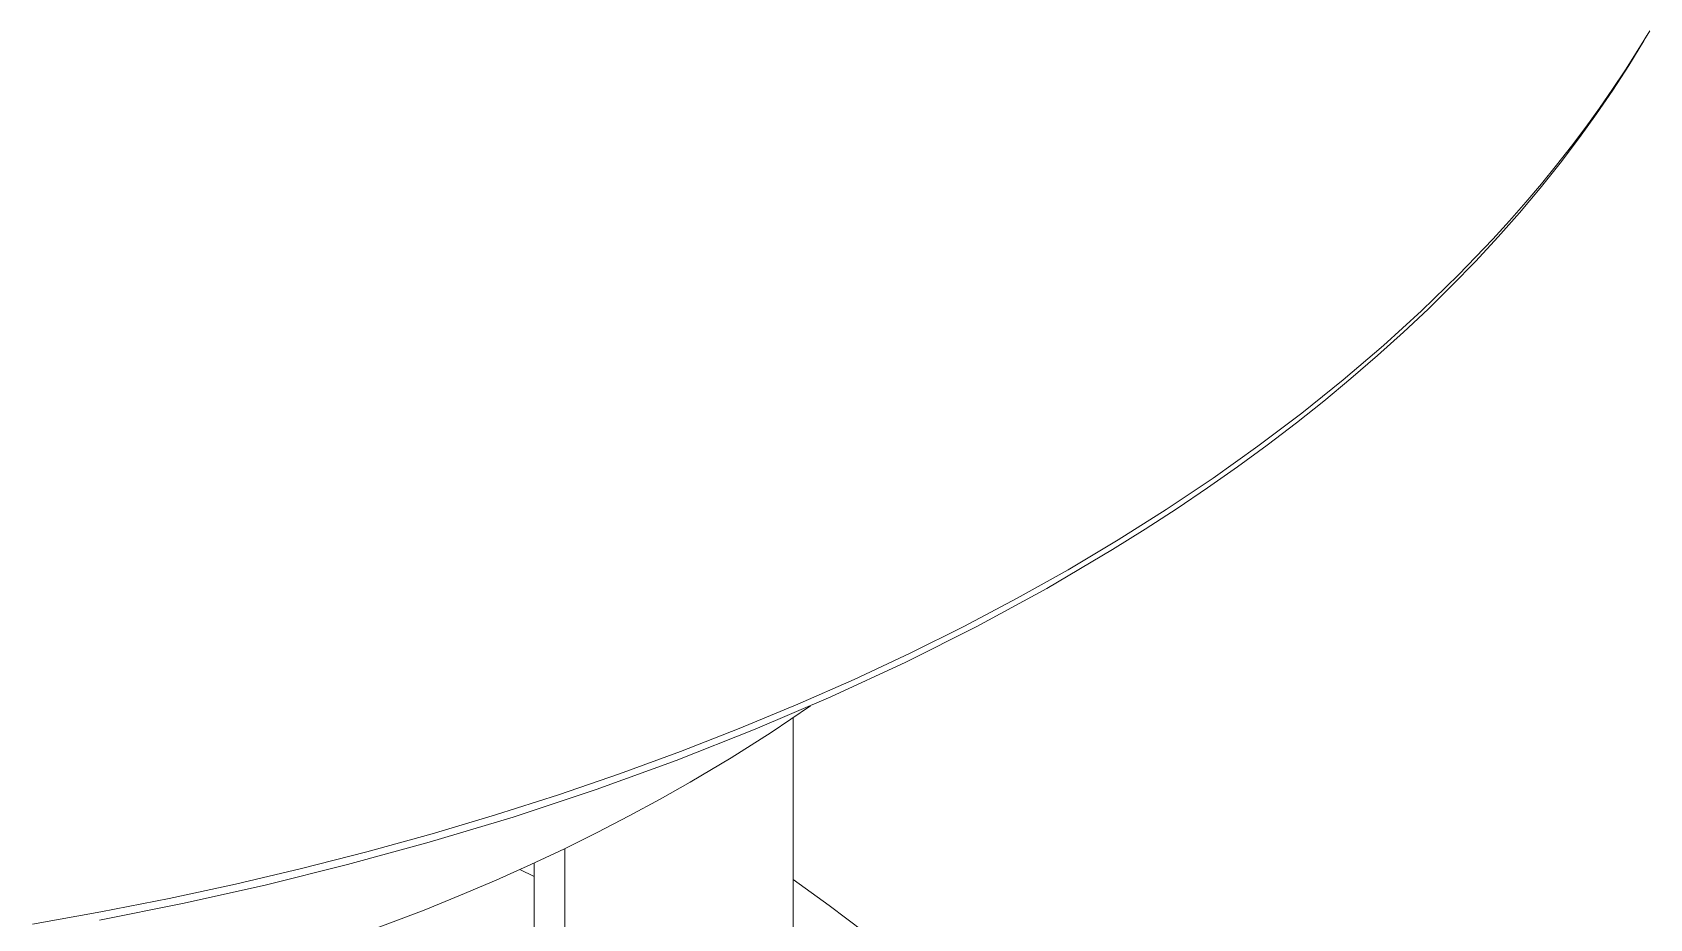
# Model space of a CAD drawing. Header units: millimetres. Extents: x 311 to 4068, y 1050 to 3803.
# Drawn here: x 3906 to 4056.1, y 3198.6 to 3280.8 of the extents above; entities that cross this region are included whole.
import ezdxf

# ---------------------------------------------------------------- set-up
doc = ezdxf.new("R2010")
doc.units = ezdxf.units.MM
doc.layers.add('ZANO_R', color=7, linetype='Continuous', lineweight=0)

msp = doc.modelspace()

# ---------------------------------------------------------------- linework, layer by layer
at = {"layer": 'ZANO_R'}
for p, q in [((4055.01, 3279.17), (4056.1, 3280.96)), ((4055.93, 3280.67), (4055.55, 3280.03)), ((4055.84, 3280.53), (4055.56, 3280.05)), ((4053.86, 3277.35), (4055.01, 3279.17)), ((4055.55, 3280.03), (4054.15, 3277.73)), ((4052.66, 3275.55), (4053.86, 3277.35)), ((4054.15, 3277.73), (4052.69, 3275.46)), ((4052.69, 3275.46), (4051.17, 3273.24)), ((4051.43, 3273.78), (4052.66, 3275.55)), ((4051.17, 3273.24), (4049.6, 3271.05)), ((4050.17, 3272.03), (4051.43, 3273.78)), ((4049.6, 3271.05), (4047.8, 3268.68)), ((4048.83, 3270.25), (4050.17, 3272.03)), ((4047.45, 3268.49), (4048.83, 3270.25)), ((4047.8, 3268.68), (4045.93, 3266.35)), ((4046.05, 3266.77), (4047.45, 3268.49)), ((4044.61, 3265.07), (4046.05, 3266.77)), ((4043.09, 3263.34), (4044.61, 3265.07)), ((4045.93, 3266.35), (4044.02, 3264.08)), ((4044.02, 3264.08), (4042.04, 3261.84)), ((4041.53, 3261.63), (4043.09, 3263.34)), ((4038.34, 3258.31), (4041.53, 3261.63)), ((4042.04, 3261.84), (4039.93, 3259.56)), ((4039.93, 3259.56), (4037.75, 3257.32)), ((4034.93, 3254.98), (4038.34, 3258.31)), ((4037.75, 3257.32), (4035.53, 3255.14)), ((4031.4, 3251.77), (4034.93, 3254.98)), ((4035.53, 3255.14), (4033.26, 3253)), ((4027.66, 3248.57), (4031.4, 3251.77)), ((4033.26, 3253), (4030.84, 3250.82)), ((4030.84, 3250.82), (4028.37, 3248.69)), ((4023.81, 3245.48), (4027.66, 3248.57)), ((4028.37, 3248.69), (4025.86, 3246.61)), ((4025.86, 3246.61), (4023.31, 3244.58)), ((4019.74, 3242.41), (4023.81, 3245.48)), ((4023.31, 3244.58), (4020.6, 3242.52)), ((4015.59, 3239.46), (4019.74, 3242.41)), ((4020.6, 3242.52), (4017.85, 3240.5)), ((4017.85, 3240.5), (4015.07, 3238.55)), ((4011.22, 3236.54), (4015.59, 3239.46)), ((4015.07, 3238.55), (4012.24, 3236.64)), ((4006.77, 3233.73), (4011.22, 3236.54)), ((4012.24, 3236.64), (4009.27, 3234.71)), ((4002.11, 3230.96), (4006.77, 3233.73)), ((4009.27, 3234.71), (4006.25, 3232.82)), ((4006.25, 3232.82), (4000.13, 3229.22)), ((3997.38, 3228.31), (4002.11, 3230.96)), ((4000.13, 3229.22), (3993.65, 3225.69)), ((3992.45, 3225.7), (3997.38, 3228.31)), ((3993.65, 3225.69), (3987.05, 3222.38)), ((3987.45, 3223.22), (3992.45, 3225.7)), ((3982.27, 3220.78), (3987.45, 3223.22)), ((3987.05, 3222.38), (3980.11, 3219.16)), ((3977.02, 3218.47), (3982.27, 3220.78)), ((3980.11, 3219.16), (3973.08, 3216.15)), ((3971.6, 3216.22), (3977.02, 3218.47)), ((3974.56, 3215.85), (3978.22, 3218.32)), ((3976.6, 3217.21), (3976.6, 3123.15)), ((3973.08, 3216.15), (3965.73, 3213.25)), ((3966.13, 3214.08), (3971.6, 3216.22)), ((3970.84, 3213.49), (3974.56, 3215.85)), ((3960.49, 3212.02), (3966.13, 3214.08)), ((3965.73, 3213.25), (3958.31, 3210.56)), ((3967.05, 3211.24), (3970.84, 3213.49)), ((3954.81, 3210.08), (3960.49, 3212.02)), ((3964.26, 3209.66), (3967.05, 3211.24)), ((3948.97, 3208.21), (3954.81, 3210.08)), ((3958.31, 3210.56), (3950.6, 3208.01)), ((3961.39, 3208.11), (3964.26, 3209.66)), ((3950.6, 3208.01), (3942.82, 3205.67)), ((3943.1, 3206.46), (3948.97, 3208.21)), ((3958.42, 3206.58), (3961.39, 3208.11)), ((3955.38, 3205.07), (3958.42, 3206.58)), ((3942.82, 3205.67), (3935.23, 3203.59)), ((3937.04, 3204.79), (3943.1, 3206.46)), ((3952.24, 3203.6), (3955.38, 3205.07)), ((3955.39, 3205.08), (3955.39, 3110.9)), ((3935.23, 3203.59), (3927.6, 3201.7)), ((3930.95, 3203.23), (3937.04, 3204.79)), ((3949.03, 3202.16), (3952.24, 3203.6)), ((3952.56, 3203.74), (3952.56, 3112.54)), ((3924.83, 3201.78), (3930.95, 3203.23)), ((3945.73, 3200.75), (3949.03, 3202.16)), ((3951.24, 3203.14), (3952.56, 3202.49)), ((3976.6, 3202.21), (3979.95, 3199.81)), ((3918.68, 3200.45), (3924.83, 3201.78)), ((3927.6, 3201.7), (3919.92, 3199.98)), ((3942.35, 3199.37), (3945.73, 3200.75)), ((3905.98, 3198.07), (3912.34, 3199.2)), ((3919.92, 3199.98), (3912.2, 3198.44)), ((3912.34, 3199.2), (3918.68, 3200.45)), ((3935.35, 3196.73), (3942.35, 3199.37)), ((3979.95, 3199.81), (3983.21, 3197.32))]:
    msp.add_line(p, q, dxfattribs=at)

doc.saveas('drawing.dxf')
